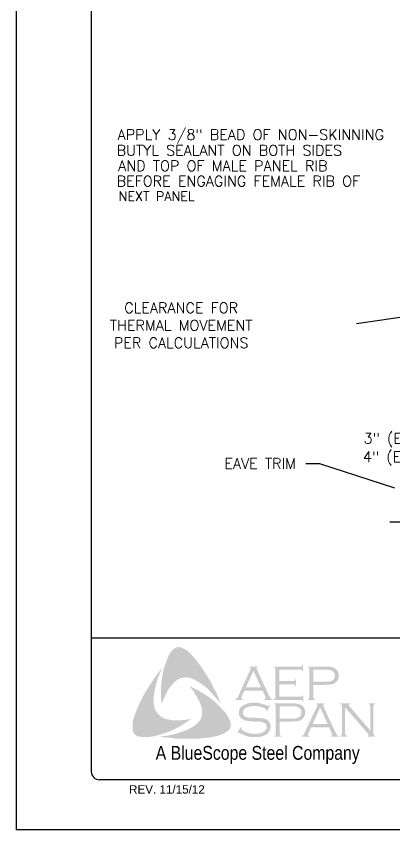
# Model space of a CAD drawing. Extents: x 119.2 to 127.7, y -2.6 to 8.4.
# Drawn here: x 119.21 to 122.05, y -2.62 to 3.48 of the extents above; entities that cross this region are included whole.
import ezdxf
from ezdxf.enums import TextEntityAlignment as Align

# ---------------------------------------------------------------- set-up
doc = ezdxf.new("R2010")
doc.units = 0
doc.header["$LTSCALE"] = 0.5
doc.header["$MEASUREMENT"] = 0
doc.layers.get('0').update_dxf_attribs({"linetype": 'CONTINUOUS'})
for name, color, linetype in [('BORDER', 9, 'CONTINUOUS'), ('DIM', 4, 'CONTINUOUS'), ('LAYER_1', 160, 'CONTINUOUS')]:
    doc.layers.add(name, color=color, linetype=linetype)
doc.styles.add('ROMAND', font='romand.shx')
doc.styles.get("Standard").update_dxf_attribs({"font": 'romans.shx'})
doc.styles.add('STD', font='simplex.shx', dxfattribs={"height": 0.125})
doc.styles.add('TEXT', font='simplex.shx')

# ---------------------------------------------------------------- blocks, each defined once
blk = doc.blocks.new('Blue Logo')
at = {"layer": 'LAYER_1'}
for points in [[(-1.7113, 0.8965), (-1.6829, 0.8581), (-1.6566, 0.8197), (-1.6323, 0.7812), (-1.606, 0.7387), (-1.5858, 0.6962), (-1.5635, 0.6557), (-1.5453, 0.6112), (-1.5291, 0.5687), (-1.5514, 0.5991), (-1.5777, 0.6274), (-1.602, 0.6557), (-1.6283, 0.6841), (-1.6566, 0.7063), (-1.687, 0.7286), (-1.7032, 0.7387), (-1.7193, 0.7468), (-1.7376, 0.7569), (-1.7558, 0.763), (-1.774, 0.767), (-1.7881, 0.7691), (-1.8064, 0.767), (-1.8225, 0.765), (-1.8387, 0.7589), (-1.8529, 0.7509), (-1.8671, 0.7407), (-1.8792, 0.7306), (-1.8954, 0.7124), (-1.9096, 0.6942), (-1.9237, 0.676), (-1.9338, 0.6557), (-1.946, 0.6335), (-1.9541, 0.6133), (-1.9723, 0.5687), (-1.9763, 0.6133), (-1.9784, 0.6618), (-1.9763, 0.7063), (-1.9723, 0.7529), (-1.9642, 0.7954), (-1.9541, 0.8399), (-1.9399, 0.8824), (-1.9237, 0.9228), (-1.9116, 0.9471), (-1.9035, 0.9593), (-1.8934, 0.9694), (-1.8853, 0.9795), (-1.8731, 0.9876), (-1.861, 0.9937), (-1.8468, 0.9957), (-1.8367, 0.9957), (-1.8266, 0.9916), (-1.8144, 0.9896), (-1.8064, 0.9836), (-1.7861, 0.9734), (-1.7699, 0.9593), (-1.7537, 0.9431), (-1.7376, 0.9269), (-1.7113, 0.8965)], [(-1.09, 0.7165), (-1.09, 0.6234), (-0.9302, 0.6234), (-0.9241, 0.6234), (-0.9201, 0.6274), (-0.916, 0.6294), (-0.916, 0.6335), (-0.91, 0.6335), (-0.91, 0.587), (-0.916, 0.587), (-0.916, 0.593), (-0.9201, 0.5971), (-0.9241, 0.5991), (-0.9302, 0.5991), (-1.1325, 0.5991), (-1.1325, 0.6052), (-1.1244, 0.6072), (-1.1224, 0.6112), (-1.1204, 0.6133), (-1.1204, 0.6214), (-1.1204, 0.8298), (-1.1204, 0.8358), (-1.1224, 0.8399), (-1.1265, 0.8439), (-1.1325, 0.8439), (-1.1325, 0.85), (-0.9322, 0.85), (-0.9261, 0.85), (-0.9221, 0.852), (-0.9201, 0.8561), (-0.916, 0.8621), (-0.912, 0.8621), (-0.912, 0.8156), (-0.916, 0.8156), (-0.9201, 0.8217), (-0.9221, 0.8237), (-0.9261, 0.8257), (-0.9322, 0.8257), (-1.09, 0.8257), (-1.09, 0.7407), (-0.9868, 0.7407), (-0.9808, 0.7407), (-0.9767, 0.7428), (-0.9727, 0.7468), (-0.9727, 0.7529), (-0.9646, 0.7529), (-0.9646, 0.7043), (-0.9727, 0.7043), (-0.9727, 0.7104), (-0.9767, 0.7144), (-0.9808, 0.7165), (-0.9868, 0.7165), (-1.09, 0.7165)], [(-2.0289, 0.5566), (-2.0249, 0.5384), (-2.0188, 0.5222), (-2.0107, 0.508), (-1.9986, 0.4939), (-1.9864, 0.4817), (-1.9723, 0.4696), (-1.9561, 0.4615), (-1.9399, 0.4554), (-1.9176, 0.4514), (-1.8934, 0.4473), (-1.8691, 0.4453), (-1.8448, 0.4453), (-1.8205, 0.4473), (-1.7962, 0.4494), (-1.7497, 0.4574), (-1.7881, 0.4311), (-1.8286, 0.4048), (-1.8711, 0.3826), (-1.9116, 0.3623), (-1.9561, 0.3482), (-1.9784, 0.3401), (-2.0026, 0.334), (-2.0249, 0.3279), (-2.0492, 0.3239), (-2.0735, 0.3199), (-2.0957, 0.3199), (-2.122, 0.3199), (-2.1321, 0.3219), (-2.1443, 0.3259), (-2.1564, 0.3279), (-2.1645, 0.334), (-2.1746, 0.3421), (-2.1827, 0.3502), (-2.1868, 0.3603), (-2.1888, 0.3704), (-2.1908, 0.3907), (-2.1908, 0.4109), (-2.1888, 0.4332), (-2.1847, 0.4534), (-2.1787, 0.4736), (-2.1645, 0.5121), (-2.1463, 0.5566), (-2.1261, 0.5991), (-2.1038, 0.6416), (-2.0795, 0.6821), (-2.0532, 0.7225), (-2.0269, 0.763), (-1.9986, 0.8014), (-1.9682, 0.8399), (-1.9966, 0.7731), (-2.0087, 0.7387), (-2.0168, 0.7043), (-2.0249, 0.6699), (-2.031, 0.6315), (-2.031, 0.6133), (-2.031, 0.595), (-2.031, 0.5748), (-2.0289, 0.5566)], [(-1.4705, 0.4655), (-1.4603, 0.4433), (-1.4563, 0.4332), (-1.4543, 0.419), (-1.4522, 0.4069), (-1.4543, 0.3967), (-1.4603, 0.3846), (-1.4664, 0.3745), (-1.4826, 0.3623), (-1.5008, 0.3502), (-1.519, 0.3421), (-1.5393, 0.334), (-1.5595, 0.3279), (-1.5797, 0.3239), (-1.6202, 0.3158), (-1.6667, 0.3118), (-1.7113, 0.3077), (-1.7598, 0.3077), (-1.8064, 0.3077), (-1.8529, 0.3077), (-1.8994, 0.3138), (-1.946, 0.3178), (-1.9905, 0.3239), (-1.9541, 0.3279), (-1.9136, 0.334), (-1.8772, 0.3421), (-1.8387, 0.3543), (-1.8023, 0.3664), (-1.7861, 0.3725), (-1.7679, 0.3826), (-1.7517, 0.3907), (-1.7355, 0.4008), (-1.7193, 0.4109), (-1.7032, 0.4251), (-1.693, 0.4372), (-1.6829, 0.4494), (-1.6769, 0.4635), (-1.6708, 0.4797), (-1.6688, 0.4959), (-1.6688, 0.5121), (-1.6688, 0.5303), (-1.6748, 0.5445), (-1.6809, 0.5667), (-1.689, 0.589), (-1.7011, 0.6092), (-1.7113, 0.6294), (-1.7254, 0.6497), (-1.7376, 0.6699), (-1.7659, 0.7043), (-1.7254, 0.6841), (-1.6829, 0.6618), (-1.6404, 0.6355), (-1.6, 0.6072), (-1.5818, 0.593), (-1.5635, 0.5768), (-1.5453, 0.5586), (-1.5291, 0.5424), (-1.513, 0.5222), (-1.4968, 0.506), (-1.4826, 0.4858), (-1.4705, 0.4655)], [(-1.1588, 0.5586), (-1.1851, 0.5121), (-1.1892, 0.5141), (-1.1872, 0.5242), (-1.1872, 0.5283), (-1.1892, 0.5303), (-1.2013, 0.5364), (-1.2195, 0.5445), (-1.2378, 0.5505), (-1.258, 0.5526), (-1.2782, 0.5526), (-1.2944, 0.5526), (-1.3106, 0.5505), (-1.3248, 0.5465), (-1.3389, 0.5404), (-1.3491, 0.5343), (-1.3571, 0.5242), (-1.3612, 0.5161), (-1.3632, 0.504), (-1.3632, 0.4959), (-1.3592, 0.4878), (-1.3531, 0.4797), (-1.345, 0.4736), (-1.3349, 0.4696), (-1.3207, 0.4676), (-1.2782, 0.4655), (-1.2418, 0.4635), (-1.2155, 0.4615), (-1.2013, 0.4574), (-1.1872, 0.4534), (-1.1791, 0.4473), (-1.173, 0.4433), (-1.1669, 0.4372), (-1.1629, 0.4311), (-1.1609, 0.423), (-1.1568, 0.417), (-1.1548, 0.4069), (-1.1548, 0.3988), (-1.1568, 0.3826), (-1.1609, 0.3765), (-1.1629, 0.3684), (-1.1669, 0.3623), (-1.171, 0.3563), (-1.1831, 0.3421), (-1.1912, 0.3381), (-1.2013, 0.334), (-1.2094, 0.3279), (-1.2216, 0.3259), (-1.2438, 0.3199), (-1.2701, 0.3199), (-1.2985, 0.3199), (-1.3126, 0.3219), (-1.3268, 0.3259), (-1.3511, 0.334), (-1.3835, 0.3482), (-1.3936, 0.3543), (-1.3976, 0.3522), (-1.4017, 0.3482), (-1.4057, 0.3502), (-1.3794, 0.3967), (-1.3754, 0.3927), (-1.3774, 0.3826), (-1.3754, 0.3806), (-1.3713, 0.3765), (-1.3551, 0.3644), (-1.3349, 0.3563), (-1.3126, 0.3482), (-1.2924, 0.3462), (-1.2722, 0.3441), (-1.2499, 0.3462), (-1.2297, 0.3482), (-1.2135, 0.3563), (-1.2013, 0.3644), (-1.1932, 0.3725), (-1.1872, 0.3806), (-1.1851, 0.3887), (-1.1851, 0.3967), (-1.1872, 0.4089), (-1.1872, 0.4129), (-1.1912, 0.419), (-1.1993, 0.4251), (-1.2115, 0.4311), (-1.2216, 0.4332), (-1.2297, 0.4352), (-1.2843, 0.4372), (-1.3126, 0.4392), (-1.3349, 0.4433), (-1.3491, 0.4453), (-1.3652, 0.4534), (-1.3713, 0.4574), (-1.3754, 0.4615), (-1.3814, 0.4676), (-1.3855, 0.4736), (-1.3895, 0.4817), (-1.3915, 0.4878), (-1.3936, 0.4959), (-1.3936, 0.502), (-1.3915, 0.5161), (-1.3895, 0.5283), (-1.3835, 0.5384), (-1.3733, 0.5485), (-1.3652, 0.5566), (-1.3551, 0.5606), (-1.345, 0.5667), (-1.3329, 0.5708), (-1.3207, 0.5748), (-1.3066, 0.5768), (-1.2924, 0.5789), (-1.2762, 0.5789), (-1.2519, 0.5789), (-1.2297, 0.5728), (-1.2074, 0.5667), (-1.1811, 0.5566), (-1.173, 0.5546), (-1.169, 0.5566), (-1.1649, 0.5606), (-1.1588, 0.5586)], [(-0.5963, 0.5424), (-0.5963, 0.3462), (-0.5943, 0.3381), (-0.5923, 0.334), (-0.5882, 0.332), (-0.5822, 0.3279), (-0.5822, 0.3239), (-0.6327, 0.3239), (-0.6327, 0.3279), (-0.6267, 0.332), (-0.6226, 0.334), (-0.6226, 0.3381), (-0.6206, 0.3462), (-0.6206, 0.5526), (-0.6226, 0.5586), (-0.6226, 0.5647), (-0.6267, 0.5667), (-0.6327, 0.5687), (-0.6327, 0.5748), (-0.5599, 0.5748), (-0.5599, 0.5687), (-0.568, 0.5647), (-0.568, 0.5627), (-0.568, 0.5606), (-0.568, 0.5546), (-0.5599, 0.5465), (-0.4081, 0.3704), (-0.4081, 0.5526), (-0.4102, 0.5586), (-0.4122, 0.5647), (-0.4142, 0.5667), (-0.4203, 0.5687), (-0.4203, 0.5748), (-0.3717, 0.5748), (-0.3717, 0.5687), (-0.3778, 0.5667), (-0.3798, 0.5647), (-0.3818, 0.5586), (-0.3839, 0.5526), (-0.3839, 0.3462), (-0.3818, 0.3381), (-0.3798, 0.334), (-0.3778, 0.332), (-0.3717, 0.3279), (-0.3717, 0.3239), (-0.4284, 0.3239), (-0.4284, 0.3279), (-0.4223, 0.332), (-0.4203, 0.334), (-0.4203, 0.336), (-0.4223, 0.3421), (-0.4284, 0.3502), (-0.5963, 0.5424)]]:
    blk.add_hatch(color=7, dxfattribs=at).paths.add_polyline_path(points)
h = blk.add_hatch(color=7, dxfattribs=at)
edge = h.paths.add_edge_path(flags=16)
edge.add_spline(control_points=[(-1.2276, 0.6942), (-1.2276, 0.6942), (-1.2843, 0.8176), (-1.2843, 0.8176), (-1.2843, 0.8176), (-1.341, 0.6942), (-1.341, 0.6942), (-1.341, 0.6942), (-1.2276, 0.6942), (-1.2276, 0.6942), (-1.2276, 0.6942), (-1.2276, 0.6942), (-1.2276, 0.6942), (-1.2276, 0.6942), (-1.2276, 0.6942), (-1.2276, 0.6942)], knot_values=[0, 0, 0, 0, 1, 1, 1, 2, 2, 2, 3, 3, 3, 4, 4, 4, 5, 5, 5, 5], degree=3, periodic=0)
edge = h.paths.add_edge_path()
edge.add_spline(control_points=[(-1.2155, 0.6699), (-1.2155, 0.6699), (-1.3511, 0.6699), (-1.3511, 0.6699), (-1.3511, 0.6699), (-1.3733, 0.6214), (-1.3733, 0.6214), (-1.3733, 0.6214), (-1.3733, 0.6214), (-1.3733, 0.6214), (-1.3733, 0.6214), (-1.3754, 0.6133), (-1.3754, 0.6133), (-1.3754, 0.6133), (-1.3754, 0.6133), (-1.3754, 0.6133), (-1.3754, 0.6133), (-1.3754, 0.6112), (-1.3754, 0.6112), (-1.3754, 0.6112), (-1.3733, 0.6072), (-1.3733, 0.6072), (-1.3733, 0.6072), (-1.3652, 0.6052), (-1.3652, 0.6052), (-1.3652, 0.6052), (-1.3652, 0.5991), (-1.3652, 0.5991), (-1.3652, 0.5991), (-1.4199, 0.5991), (-1.4199, 0.5991), (-1.4199, 0.5991), (-1.4199, 0.6052), (-1.4199, 0.6052), (-1.4199, 0.6052), (-1.4199, 0.6052), (-1.4199, 0.6052), (-1.4199, 0.6052), (-1.4138, 0.6072), (-1.4138, 0.6072), (-1.4138, 0.6072), (-1.4098, 0.6112), (-1.4098, 0.6112), (-1.4098, 0.6112), (-1.4098, 0.6112), (-1.4098, 0.6112), (-1.4098, 0.6112), (-1.4037, 0.6173), (-1.4037, 0.6173), (-1.4037, 0.6173), (-1.3976, 0.6294), (-1.3976, 0.6294), (-1.3976, 0.6294), (-1.3066, 0.8277), (-1.3066, 0.8277), (-1.3066, 0.8277), (-1.3066, 0.8277), (-1.3066, 0.8277), (-1.3066, 0.8277), (-1.3045, 0.8358), (-1.3045, 0.8358), (-1.3045, 0.8358), (-1.3045, 0.8358), (-1.3045, 0.8358), (-1.3045, 0.8358), (-1.3045, 0.8399), (-1.3045, 0.8399), (-1.3045, 0.8399), (-1.3066, 0.8419), (-1.3066, 0.8419), (-1.3066, 0.8419), (-1.3126, 0.8439), (-1.3126, 0.8439), (-1.3126, 0.8439), (-1.3126, 0.85), (-1.3126, 0.85), (-1.3126, 0.85), (-1.2499, 0.85), (-1.2499, 0.85), (-1.2499, 0.85), (-1.2499, 0.8439), (-1.2499, 0.8439), (-1.2499, 0.8439), (-1.2499, 0.8439), (-1.2499, 0.8439), (-1.2499, 0.8439), (-1.258, 0.8419), (-1.258, 0.8419), (-1.258, 0.8419), (-1.26, 0.8399), (-1.26, 0.8399), (-1.26, 0.8399), (-1.26, 0.8358), (-1.26, 0.8358), (-1.26, 0.8358), (-1.26, 0.8358), (-1.26, 0.8358), (-1.26, 0.8358), (-1.258, 0.8277), (-1.258, 0.8277), (-1.258, 0.8277), (-1.169, 0.6355), (-1.169, 0.6355), (-1.169, 0.6355), (-1.169, 0.6355), (-1.169, 0.6355), (-1.169, 0.6355), (-1.1609, 0.6214), (-1.1609, 0.6214), (-1.1609, 0.6214), (-1.1568, 0.6112), (-1.1568, 0.6112), (-1.1568, 0.6112), (-1.1568, 0.6112), (-1.1568, 0.6112), (-1.1568, 0.6112), (-1.1528, 0.6072), (-1.1528, 0.6072), (-1.1528, 0.6072), (-1.1427, 0.6052), (-1.1427, 0.6052), (-1.1427, 0.6052), (-1.1427, 0.5991), (-1.1427, 0.5991), (-1.1427, 0.5991), (-1.2013, 0.5991), (-1.2013, 0.5991), (-1.2013, 0.5991), (-1.2013, 0.6052), (-1.2013, 0.6052), (-1.2013, 0.6052), (-1.2013, 0.6052), (-1.2013, 0.6052), (-1.2013, 0.6052), (-1.1973, 0.6072), (-1.1973, 0.6072), (-1.1973, 0.6072), (-1.1953, 0.6072), (-1.1953, 0.6072), (-1.1953, 0.6072), (-1.1932, 0.6112), (-1.1932, 0.6112), (-1.1932, 0.6112), (-1.1912, 0.6133), (-1.1912, 0.6133), (-1.1912, 0.6133), (-1.1912, 0.6133), (-1.1912, 0.6133), (-1.1912, 0.6133), (-1.1932, 0.6173), (-1.1932, 0.6173), (-1.1932, 0.6173), (-1.1953, 0.6254), (-1.1953, 0.6254), (-1.1953, 0.6254), (-1.2155, 0.6699), (-1.2155, 0.6699), (-1.2155, 0.6699), (-1.2155, 0.6699), (-1.2155, 0.6699), (-1.2155, 0.6699), (-1.2155, 0.6699), (-1.2155, 0.6699)], knot_values=[0, 0, 0, 0, 1, 1, 1, 2, 2, 2, 3, 3, 3, 4, 4, 4, 5, 5, 5, 6, 6, 6, 7, 7, 7, 8, 8, 8, 9, 9, 9, 10, 10, 10, 11, 11, 11, 12, 12, 12, 13, 13, 13, 14, 14, 14, 15, 15, 15, 16, 16, 16, 17, 17, 17, 18, 18, 18, 19, 19, 19, 20, 20, 20, 21, 21, 21, 22, 22, 22, 23, 23, 23, 24, 24, 24, 25, 25, 25, 26, 26, 26, 27, 27, 27, 28, 28, 28, 29, 29, 29, 30, 30, 30, 31, 31, 31, 32, 32, 32, 33, 33, 33, 34, 34, 34, 35, 35, 35, 36, 36, 36, 37, 37, 37, 38, 38, 38, 39, 39, 39, 40, 40, 40, 41, 41, 41, 42, 42, 42, 43, 43, 43, 44, 44, 44, 45, 45, 45, 46, 46, 46, 47, 47, 47, 48, 48, 48, 49, 49, 49, 50, 50, 50, 51, 51, 51, 52, 52, 52, 53, 53, 53, 54, 54, 54, 54], degree=3, periodic=0)
h = blk.add_hatch(color=7, dxfattribs=at)
edge = h.paths.add_edge_path(flags=16)
edge.add_spline(control_points=[(-0.8351, 0.7367), (-0.8351, 0.7367), (-0.742, 0.7367), (-0.742, 0.7367), (-0.742, 0.7367), (-0.742, 0.7367), (-0.742, 0.7367), (-0.742, 0.7367), (-0.7238, 0.7367), (-0.7238, 0.7367), (-0.7238, 0.7367), (-0.7096, 0.7387), (-0.7096, 0.7387), (-0.7096, 0.7387), (-0.7096, 0.7387), (-0.7096, 0.7387), (-0.7096, 0.7387), (-0.6995, 0.7407), (-0.6995, 0.7407), (-0.6995, 0.7407), (-0.6934, 0.7448), (-0.6934, 0.7448), (-0.6934, 0.7448), (-0.6934, 0.7448), (-0.6934, 0.7448), (-0.6934, 0.7448), (-0.6854, 0.7509), (-0.6854, 0.7509), (-0.6854, 0.7509), (-0.6793, 0.7589), (-0.6793, 0.7589), (-0.6793, 0.7589), (-0.6752, 0.7691), (-0.6752, 0.7691), (-0.6752, 0.7691), (-0.6732, 0.7812), (-0.6732, 0.7812), (-0.6732, 0.7812), (-0.6732, 0.7812), (-0.6732, 0.7812), (-0.6732, 0.7812), (-0.6752, 0.7933), (-0.6752, 0.7933), (-0.6752, 0.7933), (-0.6793, 0.8035), (-0.6793, 0.8035), (-0.6793, 0.8035), (-0.6854, 0.8116), (-0.6854, 0.8116), (-0.6854, 0.8116), (-0.6934, 0.8176), (-0.6934, 0.8176), (-0.6934, 0.8176), (-0.6934, 0.8176), (-0.6934, 0.8176), (-0.6934, 0.8176), (-0.6995, 0.8217), (-0.6995, 0.8217), (-0.6995, 0.8217), (-0.7096, 0.8237), (-0.7096, 0.8237), (-0.7096, 0.8237), (-0.7096, 0.8237), (-0.7096, 0.8237), (-0.7096, 0.8237), (-0.7238, 0.8257), (-0.7238, 0.8257), (-0.7238, 0.8257), (-0.742, 0.8257), (-0.742, 0.8257), (-0.742, 0.8257), (-0.8351, 0.8257), (-0.8351, 0.8257), (-0.8351, 0.8257), (-0.8351, 0.7367), (-0.8351, 0.7367), (-0.8351, 0.7367), (-0.8351, 0.7367), (-0.8351, 0.7367), (-0.8351, 0.7367), (-0.8351, 0.7367), (-0.8351, 0.7367)], knot_values=[0, 0, 0, 0, 1, 1, 1, 2, 2, 2, 3, 3, 3, 4, 4, 4, 5, 5, 5, 6, 6, 6, 7, 7, 7, 8, 8, 8, 9, 9, 9, 10, 10, 10, 11, 11, 11, 12, 12, 12, 13, 13, 13, 14, 14, 14, 15, 15, 15, 16, 16, 16, 17, 17, 17, 18, 18, 18, 19, 19, 19, 20, 20, 20, 21, 21, 21, 22, 22, 22, 23, 23, 23, 24, 24, 24, 25, 25, 25, 26, 26, 26, 27, 27, 27, 27], degree=3, periodic=0)
edge = h.paths.add_edge_path()
edge.add_spline(control_points=[(-0.8351, 0.7124), (-0.8351, 0.7124), (-0.8351, 0.6193), (-0.8351, 0.6193), (-0.8351, 0.6193), (-0.8351, 0.6193), (-0.8351, 0.6193), (-0.8351, 0.6193), (-0.8351, 0.6133), (-0.8351, 0.6133), (-0.8351, 0.6133), (-0.8331, 0.6112), (-0.8331, 0.6112), (-0.8331, 0.6112), (-0.8331, 0.6112), (-0.8331, 0.6112), (-0.8331, 0.6112), (-0.829, 0.6072), (-0.829, 0.6072), (-0.829, 0.6072), (-0.825, 0.6052), (-0.825, 0.6052), (-0.825, 0.6052), (-0.825, 0.5991), (-0.825, 0.5991), (-0.825, 0.5991), (-0.8756, 0.5991), (-0.8756, 0.5991), (-0.8756, 0.5991), (-0.8756, 0.6052), (-0.8756, 0.6052), (-0.8756, 0.6052), (-0.8756, 0.6052), (-0.8756, 0.6052), (-0.8756, 0.6052), (-0.8715, 0.6072), (-0.8715, 0.6072), (-0.8715, 0.6072), (-0.8675, 0.6112), (-0.8675, 0.6112), (-0.8675, 0.6112), (-0.8675, 0.6112), (-0.8675, 0.6112), (-0.8675, 0.6112), (-0.8654, 0.6133), (-0.8654, 0.6133), (-0.8654, 0.6133), (-0.8654, 0.6193), (-0.8654, 0.6193), (-0.8654, 0.6193), (-0.8654, 0.8318), (-0.8654, 0.8318), (-0.8654, 0.8318), (-0.8654, 0.8318), (-0.8654, 0.8318), (-0.8654, 0.8318), (-0.8654, 0.8358), (-0.8654, 0.8358), (-0.8654, 0.8358), (-0.8675, 0.8399), (-0.8675, 0.8399), (-0.8675, 0.8399), (-0.8675, 0.8399), (-0.8675, 0.8399), (-0.8675, 0.8399), (-0.8715, 0.8439), (-0.8715, 0.8439), (-0.8715, 0.8439), (-0.8756, 0.8439), (-0.8756, 0.8439), (-0.8756, 0.8439), (-0.8756, 0.85), (-0.8756, 0.85), (-0.8756, 0.85), (-0.744, 0.85), (-0.744, 0.85), (-0.744, 0.85), (-0.744, 0.85), (-0.744, 0.85), (-0.744, 0.85), (-0.7198, 0.85), (-0.7198, 0.85), (-0.7198, 0.85), (-0.6995, 0.848), (-0.6995, 0.848), (-0.6995, 0.848), (-0.6995, 0.848), (-0.6995, 0.848), (-0.6995, 0.848), (-0.6854, 0.8439), (-0.6854, 0.8439), (-0.6854, 0.8439), (-0.6732, 0.8358), (-0.6732, 0.8358), (-0.6732, 0.8358), (-0.6732, 0.8358), (-0.6732, 0.8358), (-0.6732, 0.8358), (-0.6671, 0.8318), (-0.6671, 0.8318), (-0.6671, 0.8318), (-0.6631, 0.8277), (-0.6631, 0.8277), (-0.6631, 0.8277), (-0.653, 0.8156), (-0.653, 0.8156), (-0.653, 0.8156), (-0.653, 0.8156), (-0.653, 0.8156), (-0.653, 0.8156), (-0.651, 0.8075), (-0.651, 0.8075), (-0.651, 0.8075), (-0.6469, 0.7994), (-0.6469, 0.7994), (-0.6469, 0.7994), (-0.6449, 0.7913), (-0.6449, 0.7913), (-0.6449, 0.7913), (-0.6449, 0.7812), (-0.6449, 0.7812), (-0.6449, 0.7812), (-0.6449, 0.7812), (-0.6449, 0.7812), (-0.6449, 0.7812), (-0.6449, 0.7691), (-0.6449, 0.7691), (-0.6449, 0.7691), (-0.6489, 0.7589), (-0.6489, 0.7589), (-0.6489, 0.7589), (-0.653, 0.7468), (-0.653, 0.7468), (-0.653, 0.7468), (-0.659, 0.7387), (-0.659, 0.7387), (-0.659, 0.7387), (-0.659, 0.7387), (-0.659, 0.7387), (-0.659, 0.7387), (-0.6671, 0.7326), (-0.6671, 0.7326), (-0.6671, 0.7326), (-0.6732, 0.7245), (-0.6732, 0.7245), (-0.6732, 0.7245), (-0.6813, 0.7205), (-0.6813, 0.7205), (-0.6813, 0.7205), (-0.6914, 0.7185), (-0.6914, 0.7185), (-0.6914, 0.7185), (-0.6914, 0.7185), (-0.6914, 0.7185), (-0.6914, 0.7185), (-0.7015, 0.7165), (-0.7015, 0.7165), (-0.7015, 0.7165), (-0.7137, 0.7144), (-0.7137, 0.7144), (-0.7137, 0.7144), (-0.744, 0.7124), (-0.744, 0.7124), (-0.744, 0.7124), (-0.8351, 0.7124), (-0.8351, 0.7124), (-0.8351, 0.7124), (-0.8351, 0.7124), (-0.8351, 0.7124), (-0.8351, 0.7124), (-0.8351, 0.7124), (-0.8351, 0.7124)], knot_values=[0, 0, 0, 0, 1, 1, 1, 2, 2, 2, 3, 3, 3, 4, 4, 4, 5, 5, 5, 6, 6, 6, 7, 7, 7, 8, 8, 8, 9, 9, 9, 10, 10, 10, 11, 11, 11, 12, 12, 12, 13, 13, 13, 14, 14, 14, 15, 15, 15, 16, 16, 16, 17, 17, 17, 18, 18, 18, 19, 19, 19, 20, 20, 20, 21, 21, 21, 22, 22, 22, 23, 23, 23, 24, 24, 24, 25, 25, 25, 26, 26, 26, 27, 27, 27, 28, 28, 28, 29, 29, 29, 30, 30, 30, 31, 31, 31, 32, 32, 32, 33, 33, 33, 34, 34, 34, 35, 35, 35, 36, 36, 36, 37, 37, 37, 38, 38, 38, 39, 39, 39, 40, 40, 40, 41, 41, 41, 42, 42, 42, 43, 43, 43, 44, 44, 44, 45, 45, 45, 46, 46, 46, 47, 47, 47, 48, 48, 48, 49, 49, 49, 50, 50, 50, 51, 51, 51, 52, 52, 52, 53, 53, 53, 54, 54, 54, 55, 55, 55, 56, 56, 56, 57, 57, 57, 57], degree=3, periodic=0)
h = blk.add_hatch(color=7, dxfattribs=at)
edge = h.paths.add_edge_path(flags=16)
edge.add_spline(control_points=[(-1.088, 0.4595), (-1.088, 0.4595), (-0.9929, 0.4595), (-0.9929, 0.4595), (-0.9929, 0.4595), (-0.9929, 0.4595), (-0.9929, 0.4595), (-0.9929, 0.4595), (-0.9747, 0.4595), (-0.9747, 0.4595), (-0.9747, 0.4595), (-0.9626, 0.4615), (-0.9626, 0.4615), (-0.9626, 0.4615), (-0.9626, 0.4615), (-0.9626, 0.4615), (-0.9626, 0.4615), (-0.9525, 0.4655), (-0.9525, 0.4655), (-0.9525, 0.4655), (-0.9444, 0.4676), (-0.9444, 0.4676), (-0.9444, 0.4676), (-0.9444, 0.4676), (-0.9444, 0.4676), (-0.9444, 0.4676), (-0.9363, 0.4736), (-0.9363, 0.4736), (-0.9363, 0.4736), (-0.9302, 0.4838), (-0.9302, 0.4838), (-0.9302, 0.4838), (-0.9261, 0.4939), (-0.9261, 0.4939), (-0.9261, 0.4939), (-0.9241, 0.506), (-0.9241, 0.506), (-0.9241, 0.506), (-0.9241, 0.506), (-0.9241, 0.506), (-0.9241, 0.506), (-0.9261, 0.5161), (-0.9261, 0.5161), (-0.9261, 0.5161), (-0.9302, 0.5283), (-0.9302, 0.5283), (-0.9302, 0.5283), (-0.9363, 0.5364), (-0.9363, 0.5364), (-0.9363, 0.5364), (-0.9444, 0.5424), (-0.9444, 0.5424), (-0.9444, 0.5424), (-0.9444, 0.5424), (-0.9444, 0.5424), (-0.9444, 0.5424), (-0.9525, 0.5465), (-0.9525, 0.5465), (-0.9525, 0.5465), (-0.9626, 0.5485), (-0.9626, 0.5485), (-0.9626, 0.5485), (-0.9626, 0.5485), (-0.9626, 0.5485), (-0.9626, 0.5485), (-0.9747, 0.5505), (-0.9747, 0.5505), (-0.9747, 0.5505), (-0.9929, 0.5505), (-0.9929, 0.5505), (-0.9929, 0.5505), (-1.088, 0.5505), (-1.088, 0.5505), (-1.088, 0.5505), (-1.088, 0.4595), (-1.088, 0.4595), (-1.088, 0.4595), (-1.088, 0.4595), (-1.088, 0.4595), (-1.088, 0.4595), (-1.088, 0.4595), (-1.088, 0.4595)], knot_values=[0, 0, 0, 0, 1, 1, 1, 2, 2, 2, 3, 3, 3, 4, 4, 4, 5, 5, 5, 6, 6, 6, 7, 7, 7, 8, 8, 8, 9, 9, 9, 10, 10, 10, 11, 11, 11, 12, 12, 12, 13, 13, 13, 14, 14, 14, 15, 15, 15, 16, 16, 16, 17, 17, 17, 18, 18, 18, 19, 19, 19, 20, 20, 20, 21, 21, 21, 22, 22, 22, 23, 23, 23, 24, 24, 24, 25, 25, 25, 26, 26, 26, 27, 27, 27, 27], degree=3, periodic=0)
edge = h.paths.add_edge_path()
edge.add_spline(control_points=[(-1.088, 0.4372), (-1.088, 0.4372), (-1.088, 0.3421), (-1.088, 0.3421), (-1.088, 0.3421), (-1.088, 0.3421), (-1.088, 0.3421), (-1.088, 0.3421), (-1.086, 0.3381), (-1.086, 0.3381), (-1.086, 0.3381), (-1.084, 0.334), (-1.084, 0.334), (-1.084, 0.334), (-1.084, 0.334), (-1.084, 0.334), (-1.084, 0.334), (-1.082, 0.332), (-1.082, 0.332), (-1.082, 0.332), (-1.0759, 0.3279), (-1.0759, 0.3279), (-1.0759, 0.3279), (-1.0759, 0.3239), (-1.0759, 0.3239), (-1.0759, 0.3239), (-1.1285, 0.3239), (-1.1285, 0.3239), (-1.1285, 0.3239), (-1.1285, 0.3279), (-1.1285, 0.3279), (-1.1285, 0.3279), (-1.1285, 0.3279), (-1.1285, 0.3279), (-1.1285, 0.3279), (-1.1224, 0.332), (-1.1224, 0.332), (-1.1224, 0.332), (-1.1184, 0.334), (-1.1184, 0.334), (-1.1184, 0.334), (-1.1184, 0.334), (-1.1184, 0.334), (-1.1184, 0.334), (-1.1184, 0.3381), (-1.1184, 0.3381), (-1.1184, 0.3381), (-1.1164, 0.3421), (-1.1164, 0.3421), (-1.1164, 0.3421), (-1.1164, 0.5566), (-1.1164, 0.5566), (-1.1164, 0.5566), (-1.1164, 0.5566), (-1.1164, 0.5566), (-1.1164, 0.5566), (-1.1184, 0.5606), (-1.1184, 0.5606), (-1.1184, 0.5606), (-1.1184, 0.5647), (-1.1184, 0.5647), (-1.1184, 0.5647), (-1.1184, 0.5647), (-1.1184, 0.5647), (-1.1184, 0.5647), (-1.1224, 0.5667), (-1.1224, 0.5667), (-1.1224, 0.5667), (-1.1285, 0.5687), (-1.1285, 0.5687), (-1.1285, 0.5687), (-1.1285, 0.5748), (-1.1285, 0.5748), (-1.1285, 0.5748), (-0.997, 0.5748), (-0.997, 0.5748), (-0.997, 0.5748), (-0.997, 0.5748), (-0.997, 0.5748), (-0.997, 0.5748), (-0.9727, 0.5728), (-0.9727, 0.5728), (-0.9727, 0.5728), (-0.9525, 0.5708), (-0.9525, 0.5708), (-0.9525, 0.5708), (-0.9525, 0.5708), (-0.9525, 0.5708), (-0.9525, 0.5708), (-0.9383, 0.5667), (-0.9383, 0.5667), (-0.9383, 0.5667), (-0.9241, 0.5606), (-0.9241, 0.5606), (-0.9241, 0.5606), (-0.9241, 0.5606), (-0.9241, 0.5606), (-0.9241, 0.5606), (-0.9201, 0.5566), (-0.9201, 0.5566), (-0.9201, 0.5566), (-0.914, 0.5505), (-0.914, 0.5505), (-0.914, 0.5505), (-0.9039, 0.5404), (-0.9039, 0.5404), (-0.9039, 0.5404), (-0.9039, 0.5404), (-0.9039, 0.5404), (-0.9039, 0.5404), (-0.9019, 0.5323), (-0.9019, 0.5323), (-0.9019, 0.5323), (-0.8978, 0.5222), (-0.8978, 0.5222), (-0.8978, 0.5222), (-0.8958, 0.5161), (-0.8958, 0.5161), (-0.8958, 0.5161), (-0.8958, 0.506), (-0.8958, 0.506), (-0.8958, 0.506), (-0.8958, 0.506), (-0.8958, 0.506), (-0.8958, 0.506), (-0.8978, 0.4939), (-0.8978, 0.4939), (-0.8978, 0.4939), (-0.8998, 0.4817), (-0.8998, 0.4817), (-0.8998, 0.4817), (-0.9059, 0.4716), (-0.9059, 0.4716), (-0.9059, 0.4716), (-0.912, 0.4615), (-0.912, 0.4615), (-0.912, 0.4615), (-0.912, 0.4615), (-0.912, 0.4615), (-0.912, 0.4615), (-0.9181, 0.4554), (-0.9181, 0.4554), (-0.9181, 0.4554), (-0.9261, 0.4494), (-0.9261, 0.4494), (-0.9261, 0.4494), (-0.9342, 0.4453), (-0.9342, 0.4453), (-0.9342, 0.4453), (-0.9444, 0.4413), (-0.9444, 0.4413), (-0.9444, 0.4413), (-0.9444, 0.4413), (-0.9444, 0.4413), (-0.9444, 0.4413), (-0.9525, 0.4392), (-0.9525, 0.4392), (-0.9525, 0.4392), (-0.9646, 0.4392), (-0.9646, 0.4392), (-0.9646, 0.4392), (-0.997, 0.4372), (-0.997, 0.4372), (-0.997, 0.4372), (-1.088, 0.4372), (-1.088, 0.4372), (-1.088, 0.4372), (-1.088, 0.4372), (-1.088, 0.4372), (-1.088, 0.4372), (-1.088, 0.4372), (-1.088, 0.4372)], knot_values=[0, 0, 0, 0, 1, 1, 1, 2, 2, 2, 3, 3, 3, 4, 4, 4, 5, 5, 5, 6, 6, 6, 7, 7, 7, 8, 8, 8, 9, 9, 9, 10, 10, 10, 11, 11, 11, 12, 12, 12, 13, 13, 13, 14, 14, 14, 15, 15, 15, 16, 16, 16, 17, 17, 17, 18, 18, 18, 19, 19, 19, 20, 20, 20, 21, 21, 21, 22, 22, 22, 23, 23, 23, 24, 24, 24, 25, 25, 25, 26, 26, 26, 27, 27, 27, 28, 28, 28, 29, 29, 29, 30, 30, 30, 31, 31, 31, 32, 32, 32, 33, 33, 33, 34, 34, 34, 35, 35, 35, 36, 36, 36, 37, 37, 37, 38, 38, 38, 39, 39, 39, 40, 40, 40, 41, 41, 41, 42, 42, 42, 43, 43, 43, 44, 44, 44, 45, 45, 45, 46, 46, 46, 47, 47, 47, 48, 48, 48, 49, 49, 49, 50, 50, 50, 51, 51, 51, 52, 52, 52, 53, 53, 53, 54, 54, 54, 55, 55, 55, 56, 56, 56, 57, 57, 57, 57], degree=3, periodic=0)
h = blk.add_hatch(color=7, dxfattribs=at)
edge = h.paths.add_edge_path(flags=16)
edge.add_spline(control_points=[(-0.7278, 0.419), (-0.7278, 0.419), (-0.7845, 0.5424), (-0.7845, 0.5424), (-0.7845, 0.5424), (-0.8391, 0.419), (-0.8391, 0.419), (-0.8391, 0.419), (-0.7278, 0.419), (-0.7278, 0.419), (-0.7278, 0.419), (-0.7278, 0.419), (-0.7278, 0.419), (-0.7278, 0.419), (-0.7278, 0.419), (-0.7278, 0.419)], knot_values=[0, 0, 0, 0, 1, 1, 1, 2, 2, 2, 3, 3, 3, 4, 4, 4, 5, 5, 5, 5], degree=3, periodic=0)
edge = h.paths.add_edge_path()
edge.add_spline(control_points=[(-0.7177, 0.3947), (-0.7177, 0.3947), (-0.8513, 0.3947), (-0.8513, 0.3947), (-0.8513, 0.3947), (-0.8735, 0.3462), (-0.8735, 0.3462), (-0.8735, 0.3462), (-0.8735, 0.3462), (-0.8735, 0.3462), (-0.8735, 0.3462), (-0.8756, 0.336), (-0.8756, 0.336), (-0.8756, 0.336), (-0.8756, 0.336), (-0.8756, 0.336), (-0.8756, 0.336), (-0.8756, 0.334), (-0.8756, 0.334), (-0.8756, 0.334), (-0.8735, 0.332), (-0.8735, 0.332), (-0.8735, 0.332), (-0.8654, 0.3279), (-0.8654, 0.3279), (-0.8654, 0.3279), (-0.8654, 0.3239), (-0.8654, 0.3239), (-0.8654, 0.3239), (-0.9221, 0.3239), (-0.9221, 0.3239), (-0.9221, 0.3239), (-0.9221, 0.3279), (-0.9221, 0.3279), (-0.9221, 0.3279), (-0.9221, 0.3279), (-0.9221, 0.3279), (-0.9221, 0.3279), (-0.916, 0.332), (-0.916, 0.332), (-0.916, 0.332), (-0.91, 0.334), (-0.91, 0.334), (-0.91, 0.334), (-0.91, 0.334), (-0.91, 0.334), (-0.91, 0.334), (-0.9059, 0.3421), (-0.9059, 0.3421), (-0.9059, 0.3421), (-0.8998, 0.3543), (-0.8998, 0.3543), (-0.8998, 0.3543), (-0.8068, 0.5505), (-0.8068, 0.5505), (-0.8068, 0.5505), (-0.8068, 0.5505), (-0.8068, 0.5505), (-0.8068, 0.5505), (-0.8047, 0.5606), (-0.8047, 0.5606), (-0.8047, 0.5606), (-0.8047, 0.5606), (-0.8047, 0.5606), (-0.8047, 0.5606), (-0.8047, 0.5647), (-0.8047, 0.5647), (-0.8047, 0.5647), (-0.8068, 0.5647), (-0.8068, 0.5647), (-0.8068, 0.5647), (-0.8128, 0.5687), (-0.8128, 0.5687), (-0.8128, 0.5687), (-0.8128, 0.5748), (-0.8128, 0.5748), (-0.8128, 0.5748), (-0.7521, 0.5748), (-0.7521, 0.5748), (-0.7521, 0.5748), (-0.7521, 0.5687), (-0.7521, 0.5687), (-0.7521, 0.5687), (-0.7521, 0.5687), (-0.7521, 0.5687), (-0.7521, 0.5687), (-0.7582, 0.5647), (-0.7582, 0.5647), (-0.7582, 0.5647), (-0.7602, 0.5647), (-0.7602, 0.5647), (-0.7602, 0.5647), (-0.7622, 0.5606), (-0.7622, 0.5606), (-0.7622, 0.5606), (-0.7622, 0.5606), (-0.7622, 0.5606), (-0.7622, 0.5606), (-0.7582, 0.5505), (-0.7582, 0.5505), (-0.7582, 0.5505), (-0.6712, 0.3603), (-0.6712, 0.3603), (-0.6712, 0.3603), (-0.6712, 0.3603), (-0.6712, 0.3603), (-0.6712, 0.3603), (-0.6611, 0.3441), (-0.6611, 0.3441), (-0.6611, 0.3441), (-0.657, 0.334), (-0.657, 0.334), (-0.657, 0.334), (-0.657, 0.334), (-0.657, 0.334), (-0.657, 0.334), (-0.651, 0.332), (-0.651, 0.332), (-0.651, 0.332), (-0.6449, 0.3279), (-0.6449, 0.3279), (-0.6449, 0.3279), (-0.6449, 0.3239), (-0.6449, 0.3239), (-0.6449, 0.3239), (-0.7036, 0.3239), (-0.7036, 0.3239), (-0.7036, 0.3239), (-0.7036, 0.3279), (-0.7036, 0.3279), (-0.7036, 0.3279), (-0.7036, 0.3279), (-0.7036, 0.3279), (-0.7036, 0.3279), (-0.6995, 0.33), (-0.6995, 0.33), (-0.6995, 0.33), (-0.6955, 0.332), (-0.6955, 0.332), (-0.6955, 0.332), (-0.6934, 0.334), (-0.6934, 0.334), (-0.6934, 0.334), (-0.6934, 0.3381), (-0.6934, 0.3381), (-0.6934, 0.3381), (-0.6934, 0.3381), (-0.6934, 0.3381), (-0.6934, 0.3381), (-0.6934, 0.3421), (-0.6934, 0.3421), (-0.6934, 0.3421), (-0.6975, 0.3482), (-0.6975, 0.3482), (-0.6975, 0.3482), (-0.7177, 0.3947), (-0.7177, 0.3947), (-0.7177, 0.3947), (-0.7177, 0.3947), (-0.7177, 0.3947), (-0.7177, 0.3947), (-0.7177, 0.3947), (-0.7177, 0.3947)], knot_values=[0, 0, 0, 0, 1, 1, 1, 2, 2, 2, 3, 3, 3, 4, 4, 4, 5, 5, 5, 6, 6, 6, 7, 7, 7, 8, 8, 8, 9, 9, 9, 10, 10, 10, 11, 11, 11, 12, 12, 12, 13, 13, 13, 14, 14, 14, 15, 15, 15, 16, 16, 16, 17, 17, 17, 18, 18, 18, 19, 19, 19, 20, 20, 20, 21, 21, 21, 22, 22, 22, 23, 23, 23, 24, 24, 24, 25, 25, 25, 26, 26, 26, 27, 27, 27, 28, 28, 28, 29, 29, 29, 30, 30, 30, 31, 31, 31, 32, 32, 32, 33, 33, 33, 34, 34, 34, 35, 35, 35, 36, 36, 36, 37, 37, 37, 38, 38, 38, 39, 39, 39, 40, 40, 40, 41, 41, 41, 42, 42, 42, 43, 43, 43, 44, 44, 44, 45, 45, 45, 46, 46, 46, 47, 47, 47, 48, 48, 48, 49, 49, 49, 50, 50, 50, 51, 51, 51, 52, 52, 52, 53, 53, 53, 54, 54, 54, 54], degree=3, periodic=0)
at = {"insert": (-2.0171, 0.2538), "char_height": 0.103589, "width": 1.555185, "attachment_point": 1, "style": 'STD'}
blk.add_mtext('{\\fArial Narrow|b0|i0|c0|p34;A BlueScope Steel Company}', dxfattribs=at)

msp = doc.modelspace()

# ---------------------------------------------------------------- linework, layer by layer
at = {"layer": 'BORDER'}
for p, q in [((119.209, 8.3787), (119.209, -2.6213)), ((119.7715, 7.9412), (119.7715, -2.1838)), ((127.334, -1.1838), (119.7715, -1.1838)), ((127.2715, -2.2463), (119.834, -2.2463)), ((127.709, -2.6213), (119.209, -2.6213))]:
    msp.add_line(p, q, dxfattribs=at)
msp.add_arc((119.834, -2.1838), 0.0625, 180, 270, dxfattribs=at)
at = {"layer": 'DIM', "color": 5}
for p, q in [((122.5038, 1.2833), (121.7606, 1.1768)), ((121.4855, 0.126), (121.3805, 0.126)), ((122.0469, -0.0562), (121.4855, 0.126)), ((122.5209, -0.3137), (122.0111, -0.3137))]:
    msp.add_line(p, q, dxfattribs=at)

# ---------------------------------------------------------------- block references
msp.add_blockref('Blue Logo', (122.2715, -2.2463))

# ---------------------------------------------------------------- texts
at = {"layer": 'BORDER', "insert": (120.3387, -2.319), "char_height": 0.0625, "width": 0.805557, "attachment_point": 5, "style": 'ROMAND'}
msp.add_mtext('\\pt0.6875;{\\fArial|b0|i0|c0|p34;REV. 11/15/12}', dxfattribs=at)
at = {"layer": 'DIM'}
for s, p in [('APPLY 3/8" BEAD OF NON-SKINNING', (119.9688, 2.5568)), ('BUTYL SEALANT ON BOTH SIDES', (119.9612, 2.4398)), ('AND TOP OF MALE PANEL RIB', (119.9733, 2.3234)), ('BEFORE ENGAGING FEMALE RIB OF ', (119.9618, 2.2081))]:
    msp.add_text(s, height=0.07875, dxfattribs=at).set_placement(p)
at = {"layer": 'DIM', "style": 'TEXT'}
msp.add_text('NEXT PANEL', height=0.07, dxfattribs=at).set_placement((119.9769, 2.0986))
at = {"layer": 'DIM'}
msp.add_text('EAVE TRIM', height=0.07875, dxfattribs=at).set_placement((121.3065, 0.0887), align=Align.RIGHT)
at = {"layer": 'DIM', "char_height": 0.07875, "attachment_point": 5}
for s, insert in [('\\A1;CLEARANCE FOR\\PTHERMAL MOVEMENT\\PPER CALCULATIONS', (120.4455, 1.1651)), ('\\A1;3" (ET041)', (122.1091, 0.3041)), ('\\A1;4" (ET043)', (122.1042, 0.1645))]:
    msp.add_mtext(s, dxfattribs=dict(at, insert=insert))

doc.saveas('drawing.dxf')
